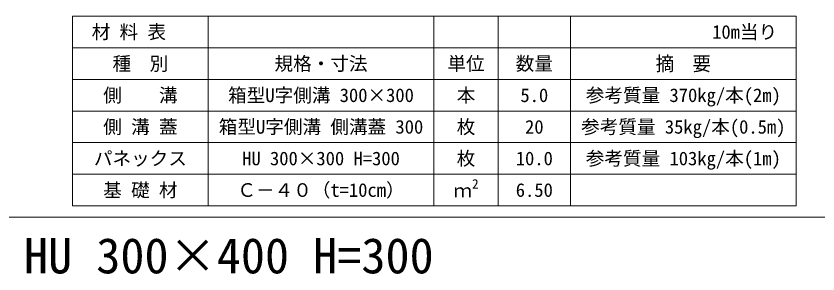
# Model space of a CAD drawing. Units: millimetres at full size; details may follow other scales. Extents: x 187207 to 255567, y 882048 to 905686.
# Drawn here: x 196126 to 198275, y 898596 to 899287 of the extents above; entities that cross this region are included whole.
import ezdxf
from ezdxf.enums import TextEntityAlignment as Align

# ---------------------------------------------------------------- set-up
doc = ezdxf.new("R2010")
doc.units = ezdxf.units.MM
doc.header["$LTSCALE"] = 20
for name, color, linetype, lineweight in [('Defpoints_3', 8, 'Continuous', 0), ('図枠', 5, 'Continuous', 13), ('寸法・材料表', 7, 'Continuous', 13)]:
    doc.layers.add(name, color=color, linetype=linetype, lineweight=lineweight)
doc.layers.add('文字', color=7, linetype='Continuous')
doc.styles.add('ＭＳ ゴシック', font='')
doc.styles.add('ＭＳ Ｐゴシック', font='')
doc.styles.get('ＭＳ ゴシック').set_extended_font_data('MS Gothic')
doc.styles.get('ＭＳ Ｐゴシック').set_extended_font_data('MS PGothic')

msp = doc.modelspace()

# ---------------------------------------------------------------- linework, layer by layer
at = {"layer": 'Defpoints_3'}
for p, q in [((196277.92, 899287.01), (198216.83, 899287.01)), ((196277.92, 899287.01), (196277.92, 899201.83)), ((196640.92, 899287.01), (196640.92, 899201.83)), ((197245.92, 899287.01), (197245.92, 899201.83)), ((197418.23, 899287.01), (197418.23, 899201.83)), ((197611.83, 899287.01), (197611.83, 899201.83)), ((198216.83, 899287.01), (198216.83, 899201.83))]:
    msp.add_line(p, q, dxfattribs=at)
at = {"layer": '図枠'}
msp.add_line((194897.37, 898748.33), (214497.37, 898748.33), dxfattribs=at)
at = {"layer": '寸法・材料表'}
for p, q in [((196277.92, 899201.83), (198216.83, 899201.83)), ((196277.92, 899201.83), (196277.92, 898778.33)), ((196640.92, 899201.83), (196640.92, 898778.33)), ((197245.92, 899201.83), (197245.92, 898778.33)), ((197418.23, 899201.83), (197418.23, 898778.33)), ((197611.83, 899201.83), (197611.83, 898778.33)), ((198216.83, 899201.83), (198216.83, 898778.33)), ((196277.92, 899117.13), (198216.83, 899117.13)), ((196277.92, 899032.43), (198216.83, 899032.43)), ((196277.92, 898947.73), (198216.83, 898947.73)), ((196277.92, 898863.03), (198216.83, 898863.03)), ((196277.92, 898778.33), (198216.83, 898778.33))]:
    msp.add_line(p, q, dxfattribs=at)

# ---------------------------------------------------------------- texts
at = {"layer": '寸法・材料表', "style": 'ＭＳ ゴシック'}
msp.add_text('\u3000材 料 表', height=36.55, dxfattribs=at).set_placement((196279.08, 899244.42), align=Align.MIDDLE_LEFT)
msp.add_text('10m当り\u3000', height=36.55, dxfattribs=at).set_placement((198215.66, 899244.42), align=Align.MIDDLE_RIGHT)
for s, p in [('種\u3000別', (196459.42, 899159.48)), ('規格・寸法', (196943.42, 899159.48)), ('単位', (197332.07, 899159.48)), ('数量', (197515.03, 899159.48)), ('側\u3000\u3000溝', (196459.42, 899074.78)), ('箱型U字側溝 300×300', (196943.42, 899074.78)), ('本', (197332.07, 899074.78)), ('参考質量 370kg/本(2m)', (197914.33, 899074.78)), ('5.0', (197515.03, 899074.78)), ('側 溝 蓋', (196459.42, 898990.08)), ('箱型U字側溝 側溝蓋 300', (196943.42, 898990.08)), ('枚', (197332.07, 898990.08)), ('参考質量 35kg/本(0.5m)', (197914.33, 898990.08)), ('20', (197515.03, 898990.08)), ('パネックス', (196459.42, 898905.38)), ('HU 300×300 H=300', (196943.42, 898905.38)), ('枚', (197332.07, 898905.38)), ('10.0', (197515.03, 898905.38)), ('参考質量 103kg/本(1m)', (197914.33, 898905.38)), ('基 礎 材', (196459.42, 898820.68)), ('Ｃ－４０（t=10cm）', (196943.42, 898820.68)), ('6.50', (197515.03, 898820.68))]:
    msp.add_text(s, height=36.55, dxfattribs=at).set_placement(p, align=Align.MIDDLE_CENTER)
at = {"layer": '寸法・材料表', "style": 'ＭＳ Ｐゴシック', "width": 0.95}
msp.add_text('摘\u3000要', height=38.1, dxfattribs=at).set_placement((197914.33, 899159.48), align=Align.MIDDLE_CENTER)
at = {"layer": '寸法・材料表', "style": 'ＭＳ ゴシック'}
for s, height, p in [('2', 25.59, (197348.28, 898816.71)), ('ｍ', 36.55, (197298.42, 898789.76))]:
    msp.add_text(s, height=height, dxfattribs=at).set_placement(p, align=Align.BOTTOM_LEFT)
at = {"layer": '文字', "style": 'ＭＳ ゴシック'}
msp.add_text('HU 300×400 H=300', height=94.94, dxfattribs=at).set_placement((196147.37, 898568.83), align=Align.BOTTOM_LEFT)

doc.saveas('drawing.dxf')
